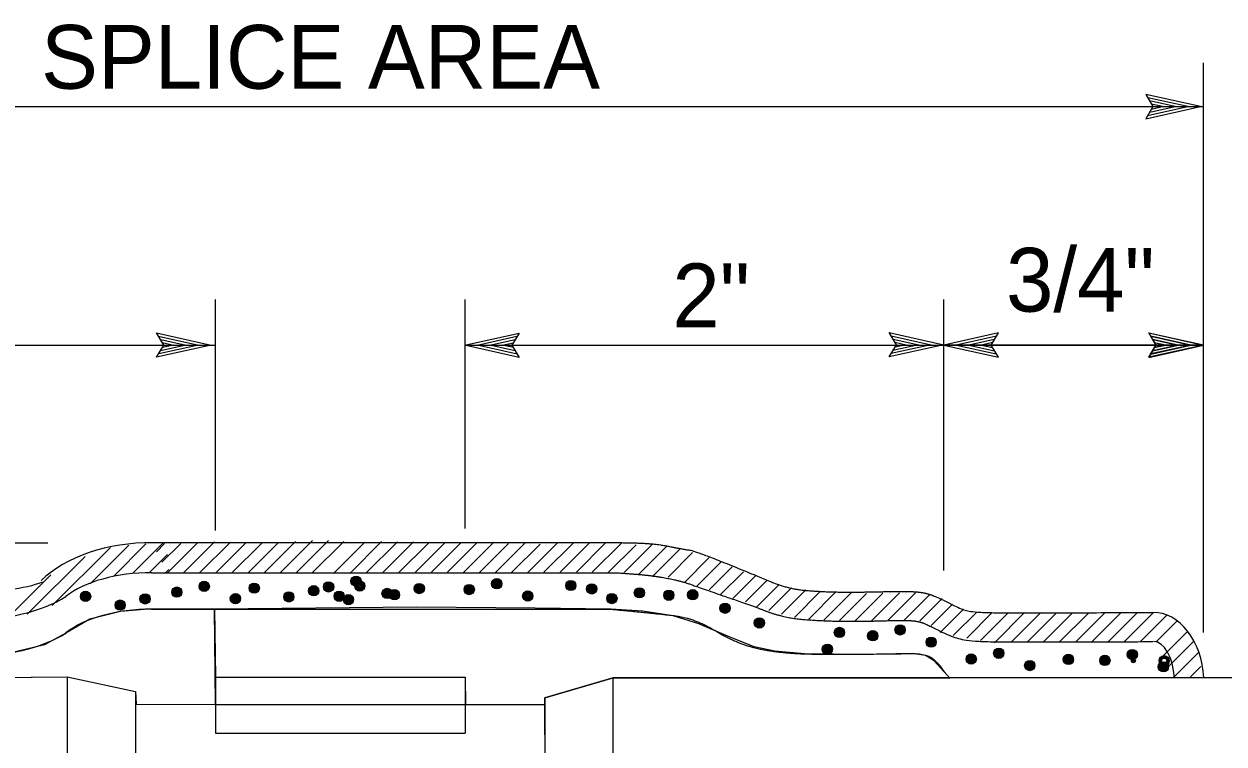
# Model space of a CAD drawing. Extents: x -893 to 867, y -474 to 712.
# Drawn here: x -375.6 to -243.8, y 520.6 to 599.7 of the extents above; entities that cross this region are included whole.
import ezdxf

# ---------------------------------------------------------------- set-up
doc = ezdxf.new("R2010")
doc.units = 0
for name, color, linetype in [('56 Stage 3 Anno', 7, 'Continuous'), ('57 Undefined', 7, 'Continuous'), ('59 Sndwall Anno', 7, 'Continuous'), ('60 Nongeo Data', 7, 'Continuous')]:
    doc.layers.add(name, color=color, linetype=linetype)

msp = doc.modelspace()

# ---------------------------------------------------------------- linework, layer by layer
at = {"layer": '56 Stage 3 Anno'}
for p, q in [((-246.06, 532.88), (-246.06, 595.45)), ((-246.39, 590.63), (-252.39, 591.96)), ((-252.39, 591.96), (-252.39, 591.96)), ((-252.39, 591.96), (-251.59, 590.63)), ((-436.89, 590.63), (-246.06, 590.63)), ((-251.59, 590.63), (-252.39, 589.29)), ((-252.39, 589.29), (-246.39, 590.63)), ((-252.18, 589.64), (-247.77, 590.62)), ((-247.78, 590.63), (-252.16, 591.6)), ((-249.16, 590.62), (-251.98, 591.25)), ((-251.94, 590), (-249.16, 590.62)), ((-251.77, 590.35), (-250.54, 590.62)), ((-250.54, 590.62), (-251.75, 590.89)), ((-246.39, 590.63), (-246.39, 590.63)), ((-252.39, 589.29), (-252.39, 589.29)), ((-354.56, 544.09), (-354.56, 569.43)), ((-327.14, 544.31), (-327.14, 569.43)), ((-274.57, 539.68), (-274.57, 569.43)), ((-360.21, 564.43), (-361.01, 565.77)), ((-361.01, 565.77), (-361.01, 565.77)), ((-361.01, 565.77), (-355.01, 564.43)), ((-360.79, 565.42), (-356.39, 564.44)), ((-327.2, 564.43), (-321.2, 565.76)), ((-325.81, 564.44), (-321.44, 565.41)), ((-321.2, 565.76), (-322, 564.43)), ((-321.2, 565.76), (-321.2, 565.76)), ((-279.76, 564.48), (-280.56, 565.82)), ((-280.56, 565.82), (-280.56, 565.82)), ((-280.56, 565.82), (-274.56, 564.48)), ((-280.35, 565.46), (-275.94, 564.48)), ((-268.57, 565.77), (-274.57, 564.43)), ((-268.79, 565.42), (-273.19, 564.44)), ((-269.37, 564.43), (-268.57, 565.77)), ((-268.57, 565.77), (-268.57, 565.77)), ((-251.26, 564.43), (-252.06, 565.77)), ((-252.06, 565.77), (-252.06, 565.77)), ((-252.06, 565.77), (-246.06, 564.43)), ((-246.06, 564.43), (-252.06, 565.76)), ((-252.06, 565.76), (-252.06, 565.76)), ((-252.06, 565.76), (-251.26, 564.43)), ((-251.84, 565.42), (-247.44, 564.44)), ((-247.45, 564.44), (-251.82, 565.41)), ((-408.38, 564.43), (-354.56, 564.43)), ((-355.01, 564.43), (-361.01, 563.1)), ((-361.01, 563.1), (-360.21, 564.43)), ((-356.4, 564.43), (-360.77, 563.46)), ((-357.77, 564.44), (-360.59, 563.81)), ((-360.56, 565.06), (-357.77, 564.44)), ((-360.38, 564.71), (-359.15, 564.44)), ((-359.15, 564.44), (-360.36, 564.17)), ((-355.01, 564.43), (-355.01, 564.43)), ((-321.2, 563.09), (-327.2, 564.43)), ((-327.2, 564.43), (-327.2, 564.43)), ((-327.14, 564.43), (-275.45, 564.43)), ((-321.42, 563.45), (-325.82, 564.43)), ((-324.44, 564.43), (-321.62, 565.06)), ((-321.65, 563.81), (-324.44, 564.43)), ((-323.06, 564.43), (-321.85, 564.7)), ((-321.83, 564.16), (-323.06, 564.43)), ((-322, 564.43), (-321.2, 563.09)), ((-274.56, 564.48), (-280.56, 563.15)), ((-280.56, 563.15), (-279.76, 564.48)), ((-275.95, 564.47), (-280.33, 563.51)), ((-277.32, 564.48), (-280.15, 563.85)), ((-280.11, 565.1), (-277.32, 564.48)), ((-279.94, 564.75), (-278.71, 564.48)), ((-278.71, 564.48), (-279.91, 564.21)), ((-275.45, 564.43), (-246.06, 564.43)), ((-246.06, 564.43), (-274.57, 564.43)), ((-274.57, 564.43), (-274.57, 564.43)), ((-274.57, 564.43), (-268.57, 563.1)), ((-274.56, 564.48), (-274.56, 564.48)), ((-273.18, 564.43), (-268.8, 563.46)), ((-269.02, 565.06), (-271.81, 564.44)), ((-271.81, 564.44), (-268.98, 563.81)), ((-269.2, 564.71), (-270.42, 564.44)), ((-270.42, 564.44), (-269.22, 564.17)), ((-268.57, 563.1), (-269.37, 564.43)), ((-246.06, 564.43), (-252.06, 563.1)), ((-252.06, 563.1), (-251.26, 564.43)), ((-251.26, 564.43), (-252.06, 563.09)), ((-252.06, 563.09), (-246.06, 564.43)), ((-251.84, 563.45), (-247.44, 564.43)), ((-247.45, 564.43), (-251.82, 563.46)), ((-248.82, 564.43), (-251.65, 565.06)), ((-248.82, 564.44), (-251.65, 563.81)), ((-251.61, 565.06), (-248.82, 564.44)), ((-251.61, 563.81), (-248.82, 564.43)), ((-251.43, 564.71), (-250.2, 564.44)), ((-251.43, 564.16), (-250.2, 564.43)), ((-250.2, 564.43), (-251.41, 564.7)), ((-250.2, 564.44), (-251.41, 564.17)), ((-246.06, 564.43), (-246.06, 564.43)), ((-246.06, 564.43), (-246.06, 564.43)), ((-361.01, 563.1), (-361.01, 563.1)), ((-321.2, 563.09), (-321.2, 563.09)), ((-280.56, 563.15), (-280.56, 563.15)), ((-268.57, 563.1), (-268.57, 563.1)), ((-252.06, 563.1), (-252.06, 563.1)), ((-252.06, 563.09), (-252.06, 563.09)), ((-432.42, 542.72), (-372.94, 542.72))]:
    msp.add_line(p, q, dxfattribs=at)
at = {"layer": '59 Sndwall Anno'}
for centre, radius in [((-339.11, 538.51), 0.564), ((-339.11, 538.51), 0.497), ((-358.79, 537.31), 0.564), ((-358.79, 537.31), 0.497), ((-358.79, 537.31), 0.429), ((-358.79, 537.31), 0.361), ((-355.78, 537.94), 0.564), ((-355.78, 537.94), 0.497), ((-355.78, 537.94), 0.429), ((-355.78, 537.94), 0.361), ((-355.78, 537.94), 0.294), ((-355.78, 537.94), 0.226), ((-355.78, 537.94), 0.158), ((-355.78, 537.94), 0.0677), ((-350.29, 537.74), 0.564), ((-350.29, 537.74), 0.497), ((-350.29, 537.74), 0.429), ((-350.29, 537.74), 0.361), ((-350.29, 537.74), 0.294), ((-350.29, 537.74), 0.226), ((-350.29, 537.74), 0.158), ((-350.29, 537.74), 0.0677), ((-343.76, 537.46), 0.564), ((-343.76, 537.46), 0.497), ((-343.76, 537.46), 0.429), ((-343.76, 537.46), 0.361), ((-343.76, 537.46), 0.294), ((-343.76, 537.46), 0.226), ((-342.12, 537.88), 0.564), ((-342.12, 537.88), 0.497), ((-342.12, 537.88), 0.429), ((-342.12, 537.88), 0.361), ((-342.12, 537.88), 0.294), ((-342.12, 537.88), 0.226), ((-342.12, 537.88), 0.158), ((-342.12, 537.88), 0.0677), ((-339.11, 538.51), 0.429), ((-339.11, 538.51), 0.361), ((-339.11, 538.51), 0.294), ((-339.11, 538.51), 0.226), ((-339.11, 538.51), 0.158), ((-338.69, 537.98), 0.564), ((-338.69, 537.98), 0.497), ((-339.11, 538.51), 0.0677), ((-338.69, 537.98), 0.429), ((-338.69, 537.98), 0.361), ((-338.69, 537.98), 0.294), ((-338.69, 537.98), 0.226), ((-338.69, 537.98), 0.158), ((-338.69, 537.98), 0.0677), ((-335.7, 537.16), 0.564), ((-332.16, 537.7), 0.564), ((-332.16, 537.7), 0.497), ((-332.16, 537.7), 0.429), ((-332.16, 537.7), 0.361), ((-332.16, 537.7), 0.294), ((-332.16, 537.7), 0.226), ((-332.16, 537.7), 0.158), ((-332.16, 537.7), 0.0677), ((-326.68, 537.59), 0.564), ((-326.68, 537.59), 0.497), ((-326.68, 537.59), 0.429), ((-326.68, 537.59), 0.361), ((-326.68, 537.59), 0.294), ((-326.68, 537.59), 0.226), ((-326.68, 537.59), 0.158), ((-323.66, 538.23), 0.564), ((-323.66, 538.23), 0.497), ((-323.66, 538.23), 0.429), ((-323.66, 538.23), 0.361), ((-323.66, 538.23), 0.294), ((-323.66, 538.23), 0.226), ((-323.66, 538.23), 0.158), ((-323.66, 538.23), 0.0677), ((-315.52, 538.03), 0.564), ((-315.52, 538.03), 0.497), ((-315.52, 538.03), 0.429), ((-315.52, 538.03), 0.361), ((-315.52, 538.03), 0.294), ((-315.52, 538.03), 0.226), ((-315.52, 538.03), 0.158), ((-315.52, 538.03), 0.0677), ((-313.23, 537.66), 0.564), ((-313.23, 537.66), 0.497), ((-313.23, 537.66), 0.429), ((-313.23, 537.66), 0.361), ((-313.23, 537.66), 0.294), ((-313.23, 537.66), 0.226), ((-313.23, 537.66), 0.158), ((-313.23, 537.66), 0.0677), ((-307.99, 537.23), 0.564), ((-307.99, 537.23), 0.497), ((-368.81, 536.84), 0.564), ((-368.81, 536.84), 0.497), ((-368.81, 536.84), 0.429), ((-368.81, 536.84), 0.361), ((-368.81, 536.84), 0.294), ((-368.81, 536.84), 0.226), ((-368.81, 536.84), 0.158), ((-368.81, 536.84), 0.0677), ((-365.01, 535.88), 0.564), ((-365.01, 535.88), 0.497), ((-362.28, 536.56), 0.564), ((-362.28, 536.56), 0.497), ((-362.28, 536.56), 0.429), ((-362.28, 536.56), 0.361), ((-362.28, 536.56), 0.294), ((-362.28, 536.56), 0.226), ((-362.28, 536.56), 0.158), ((-362.28, 536.56), 0.0677), ((-358.79, 537.31), 0.294), ((-358.79, 537.31), 0.226), ((-358.79, 537.31), 0.158), ((-358.79, 537.31), 0.0677), ((-352.36, 536.59), 0.564), ((-352.36, 536.59), 0.497), ((-352.36, 536.59), 0.429), ((-352.36, 536.59), 0.361), ((-352.36, 536.59), 0.294), ((-352.36, 536.59), 0.226), ((-352.36, 536.59), 0.158), ((-352.36, 536.59), 0.0677), ((-346.49, 536.78), 0.564), ((-346.49, 536.78), 0.497), ((-346.49, 536.78), 0.429), ((-346.49, 536.78), 0.361), ((-346.49, 536.78), 0.294), ((-346.49, 536.78), 0.226), ((-346.49, 536.78), 0.158), ((-346.49, 536.78), 0.0677), ((-343.76, 537.46), 0.158), ((-343.76, 537.46), 0.0677), ((-340.96, 536.85), 0.564), ((-340.96, 536.85), 0.497), ((-340.96, 536.85), 0.429), ((-340.96, 536.85), 0.361), ((-340.96, 536.85), 0.294), ((-340.96, 536.85), 0.226), ((-340.96, 536.85), 0.158), ((-340.96, 536.85), 0.0677), ((-339.94, 536.48), 0.564), ((-339.94, 536.48), 0.497), ((-339.94, 536.48), 0.429), ((-339.94, 536.48), 0.361), ((-339.94, 536.48), 0.294), ((-339.94, 536.48), 0.226), ((-339.94, 536.48), 0.158), ((-339.94, 536.48), 0.0677), ((-335.7, 537.16), 0.497), ((-335.7, 537.16), 0.429), ((-335.7, 537.16), 0.361), ((-335.7, 537.16), 0.294), ((-335.7, 537.16), 0.226), ((-335.7, 537.16), 0.158), ((-335.7, 537.16), 0.0677), ((-334.89, 537.02), 0.564), ((-334.89, 537.02), 0.497), ((-334.89, 537.02), 0.429), ((-334.89, 537.02), 0.361), ((-334.89, 537.02), 0.294), ((-334.89, 537.02), 0.226), ((-334.89, 537.02), 0.158), ((-334.89, 537.02), 0.0677), ((-326.68, 537.59), 0.0677), ((-320.25, 536.88), 0.564), ((-320.25, 536.88), 0.497), ((-320.25, 536.88), 0.429), ((-320.25, 536.88), 0.361), ((-320.25, 536.88), 0.294), ((-320.25, 536.88), 0.226), ((-320.25, 536.88), 0.158), ((-320.25, 536.88), 0.0677), ((-311.01, 536.6), 0.564), ((-311.01, 536.6), 0.497), ((-311.01, 536.6), 0.429), ((-311.01, 536.6), 0.361), ((-311.01, 536.6), 0.294), ((-311.01, 536.6), 0.226), ((-311.01, 536.6), 0.158), ((-311.01, 536.6), 0.0677), ((-307.99, 537.23), 0.429), ((-307.99, 537.23), 0.361), ((-307.99, 537.23), 0.294), ((-307.99, 537.23), 0.226), ((-307.99, 537.23), 0.158), ((-307.99, 537.23), 0.0677), ((-304.76, 536.96), 0.564), ((-304.76, 536.96), 0.497), ((-304.76, 536.96), 0.429), ((-304.76, 536.96), 0.361), ((-304.76, 536.96), 0.294), ((-304.76, 536.96), 0.226), ((-304.76, 536.96), 0.158), ((-304.76, 536.96), 0.0677), ((-302.14, 537.02), 0.564), ((-302.14, 537.02), 0.497), ((-302.14, 537.02), 0.429), ((-302.14, 537.02), 0.361), ((-302.14, 537.02), 0.294), ((-302.14, 537.02), 0.226), ((-302.14, 537.02), 0.158), ((-302.14, 537.02), 0.0677), ((-365.01, 535.88), 0.429), ((-365.01, 535.88), 0.361), ((-365.01, 535.88), 0.294), ((-365.01, 535.88), 0.226), ((-365.01, 535.88), 0.158), ((-365.01, 535.88), 0.0677), ((-298.59, 535.54), 0.564), ((-298.59, 535.54), 0.497), ((-298.59, 535.54), 0.429), ((-298.59, 535.54), 0.361), ((-298.59, 535.54), 0.294), ((-298.59, 535.54), 0.226), ((-298.59, 535.54), 0.158), ((-298.59, 535.54), 0.0677), ((-294.82, 533.92), 0.564), ((-294.82, 533.92), 0.497), ((-294.82, 533.92), 0.429), ((-294.82, 533.92), 0.361), ((-294.82, 533.92), 0.294), ((-294.82, 533.92), 0.226), ((-294.82, 533.92), 0.158), ((-294.82, 533.92), 0.0677), ((-279.36, 533.16), 0.564), ((-286.02, 532.88), 0.564), ((-286.02, 532.88), 0.497), ((-286.02, 532.88), 0.429), ((-286.02, 532.88), 0.361), ((-286.02, 532.88), 0.294), ((-286.02, 532.88), 0.226), ((-286.02, 532.88), 0.158), ((-286.02, 532.88), 0.0677), ((-282.37, 532.52), 0.564), ((-282.37, 532.52), 0.497), ((-282.37, 532.52), 0.429), ((-282.37, 532.52), 0.361), ((-282.37, 532.52), 0.294), ((-282.37, 532.52), 0.226), ((-282.37, 532.52), 0.158), ((-282.37, 532.52), 0.0677), ((-279.36, 533.16), 0.497), ((-279.36, 533.16), 0.429), ((-279.36, 533.16), 0.361), ((-279.36, 533.16), 0.294), ((-279.36, 533.16), 0.226), ((-279.36, 533.16), 0.158), ((-279.36, 533.16), 0.0677), ((-287.35, 531.03), 0.564), ((-287.35, 531.03), 0.497), ((-287.35, 531.03), 0.429), ((-287.35, 531.03), 0.361), ((-287.35, 531.03), 0.294), ((-287.35, 531.03), 0.226), ((-287.35, 531.03), 0.158), ((-287.35, 531.03), 0.0677), ((-275.95, 531.81), 0.564), ((-275.95, 531.81), 0.497), ((-275.95, 531.81), 0.429), ((-275.95, 531.81), 0.361), ((-275.95, 531.81), 0.294), ((-275.95, 531.81), 0.226), ((-275.95, 531.81), 0.158), ((-275.95, 531.81), 0.0677), ((-268.53, 530.59), 0.564), ((-268.53, 530.59), 0.497), ((-271.55, 529.96), 0.564), ((-271.55, 529.96), 0.497), ((-271.55, 529.96), 0.429), ((-271.55, 529.96), 0.361), ((-271.55, 529.96), 0.294), ((-271.55, 529.96), 0.226), ((-271.55, 529.96), 0.158), ((-271.55, 529.96), 0.0677), ((-268.53, 530.59), 0.429), ((-268.53, 530.59), 0.361), ((-268.53, 530.59), 0.294), ((-268.53, 530.59), 0.226), ((-268.53, 530.59), 0.158), ((-268.53, 530.59), 0.0677), ((-265.12, 529.24), 0.564), ((-260.88, 529.92), 0.564), ((-260.88, 529.92), 0.497), ((-260.88, 529.92), 0.429), ((-260.88, 529.92), 0.361), ((-260.88, 529.92), 0.294), ((-260.88, 529.92), 0.226), ((-260.88, 529.92), 0.158), ((-260.88, 529.92), 0.0677), ((-256.87, 529.81), 0.564), ((-256.87, 529.81), 0.497), ((-256.87, 529.81), 0.429), ((-256.87, 529.81), 0.361), ((-256.87, 529.81), 0.294), ((-256.87, 529.81), 0.226), ((-256.87, 529.81), 0.158), ((-256.87, 529.81), 0.0677), ((-253.86, 530.45), 0.564), ((-253.86, 530.45), 0.497), ((-253.86, 530.45), 0.429), ((-253.86, 530.45), 0.361), ((-253.86, 530.45), 0.294), ((-253.86, 530.45), 0.226), ((-253.86, 530.45), 0.158), ((-253.74, 529.77), 0.226), ((-253.86, 530.45), 0.0677), ((-253.74, 529.77), 0.158), ((-253.74, 529.77), 0.0677), ((-250.36, 529.77), 0.564), ((-250.36, 529.77), 0.497), ((-250.36, 529.77), 0.429), ((-250.36, 529.77), 0.361), ((-250.36, 529.77), 0.294), ((-265.12, 529.24), 0.497), ((-265.12, 529.24), 0.429), ((-265.12, 529.24), 0.361), ((-265.12, 529.24), 0.294), ((-265.12, 529.24), 0.226), ((-265.12, 529.24), 0.158), ((-265.12, 529.24), 0.0677), ((-250.45, 529.1), 0.564), ((-250.45, 529.1), 0.497), ((-250.45, 529.1), 0.429), ((-250.45, 529.1), 0.361), ((-250.45, 529.1), 0.294), ((-250.45, 529.1), 0.226), ((-250.45, 529.1), 0.158), ((-250.45, 529.1), 0.0677)]:
    msp.add_circle(centre, radius, dxfattribs=at)
at = {"layer": '60 Nongeo Data'}
for p, q in [((-347.49, 539.38), (-343.9, 542.97)), ((-345.73, 539.37), (-342.13, 542.97)), ((-372.47, 535.84), (-366.09, 542.22)), ((-368.32, 538.22), (-364.06, 542.48)), ((-365.76, 539.02), (-362.18, 542.6)), ((-363.57, 539.44), (-360.3, 542.71)), ((-361.56, 542.74), (-310.18, 542.74)), ((-361.04, 541.74), (-360.15, 542.63)), ((-360.43, 540.58), (-358.35, 542.66)), ((-359.82, 539.42), (-356.49, 542.75)), ((-358.06, 539.41), (-354.64, 542.84)), ((-356.3, 539.41), (-352.9, 542.81)), ((-354.54, 539.4), (-351.19, 542.75)), ((-352.78, 539.4), (-349.47, 542.7)), ((-351.01, 539.39), (-347.64, 542.76)), ((-349.25, 539.38), (-345.77, 542.87)), ((-343.97, 539.37), (-340.46, 542.87)), ((-341.58, 539.35), (-338.13, 542.79)), ((-339.8, 539.36), (-336.31, 542.85)), ((-338.02, 539.37), (-334.56, 542.83)), ((-336.25, 539.38), (-332.8, 542.82)), ((-334.47, 539.39), (-331.05, 542.8)), ((-332.69, 539.4), (-329.3, 542.79)), ((-330.91, 539.41), (-327.55, 542.77)), ((-329.13, 539.42), (-325.76, 542.79)), ((-327.36, 539.43), (-323.97, 542.81)), ((-325.58, 539.44), (-322.35, 542.66)), ((-323.8, 539.45), (-320.56, 542.68)), ((-322.02, 539.46), (-318.89, 542.59)), ((-320.24, 539.47), (-317.03, 542.69)), ((-318.47, 539.48), (-315.18, 542.76)), ((-316.69, 539.49), (-313.47, 542.71)), ((-314.91, 539.5), (-311.7, 542.71)), ((-313.16, 539.49), (-309.93, 542.71)), ((-311.42, 539.45), (-308.36, 542.51)), ((-309.66, 539.45), (-306.58, 542.53)), ((-308.04, 539.29), (-304.95, 542.39)), ((-306.56, 539.01), (-303.46, 542.11)), ((-304.85, 538.96), (-302.16, 541.64)), ((-375.21, 534.87), (-368.87, 541.21)), ((-361.81, 539.44), (-359.82, 541.42)), ((-303.05, 538.36), (-300.32, 541.09)), ((-301.71, 537.94), (-299.01, 540.63)), ((-377.21, 534.64), (-372.64, 539.21)), ((-361.56, 539.43), (-310.61, 539.43)), ((-360.04, 539.44), (-359.67, 539.8)), ((-300.32, 537.55), (-297.8, 540.08)), ((-299.07, 537.04), (-296.56, 539.54)), ((-297.73, 536.6), (-295.16, 539.18)), ((-296.34, 536.23), (-293.95, 538.63)), ((-295.14, 535.66), (-292.65, 538.15)), ((-293.77, 535.27), (-291.28, 537.76)), ((-292.37, 534.9), (-289.72, 537.55)), ((-290.97, 534.53), (-288.09, 537.41)), ((-289.4, 534.33), (-286.42, 537.32)), ((-287.72, 534.24), (-284.74, 537.23)), ((-286.01, 534.19), (-283.05, 537.15)), ((-284.28, 534.15), (-281.24, 537.19)), ((-282.52, 534.14), (-279.44, 537.23)), ((-280.72, 534.18), (-277.67, 537.23)), ((-278.92, 534.21), (-276.12, 537)), ((-277.21, 534.15), (-274.74, 536.62)), ((-361.56, 535.43), (-311.14, 535.43)), ((-275.94, 533.65), (-273.6, 535.99)), ((-274.96, 532.87), (-272.39, 535.43)), ((-273.52, 532.53), (-270.94, 535.11)), ((-272.04, 532.25), (-269.24, 535.05)), ((-270.53, 531.99), (-267.47, 535.05)), ((-269, 531.75), (-265.7, 535.05)), ((-267.12, 531.86), (-263.95, 535.03)), ((-256.59, 531.79), (-253.34, 535.04)), ((-254.79, 531.82), (-251.55, 535.06)), ((-265.37, 531.85), (-262.21, 535.01)), ((-263.6, 531.84), (-260.46, 534.99)), ((-261.84, 531.84), (-258.71, 534.97)), ((-260.07, 531.85), (-256.92, 534.99)), ((-258.38, 531.76), (-255.13, 535.02)), ((-253, 531.85), (-250.06, 534.78)), ((-251.23, 531.85), (-248.93, 534.15)), ((-250.96, 529.83), (-247.78, 533)), ((-250.06, 528.96), (-247.09, 531.93)), ((-249.29, 527.96), (-246.55, 530.7)), ((-247.48, 528), (-246.34, 529.14)), ((-457.28, 527.22), (-370.83, 528.01)), ((-370.83, 528.01), (-370.83, 516.99)), ((-370.83, 528.01), (-363.33, 526.41)), ((-354.56, 527.98), (-327.14, 527.98)), ((-354.56, 527.98), (-354.56, 521.81)), ((-327.14, 527.98), (-327.14, 521.81)), ((-310.87, 527.88), (-318.37, 525.68)), ((-225.52, 527.88), (-310.87, 527.88)), ((-310.87, 517.68), (-310.87, 527.88)), ((-363.33, 526.38), (-363.33, 518.74)), ((-363.26, 525), (-354.56, 524.98)), ((-354.56, 524.98), (-327.14, 524.98)), ((-318.37, 521.65), (-318.37, 525.68)), ((-318.37, 525.68), (-318.37, 519.05)), ((-354.56, 521.81), (-327.14, 521.81))]:
    msp.add_line(p, q, dxfattribs=at)
for points in [[(-363.33, 526.38), (-363.26, 525), (-354.56, 524.98), (-354.64, 535.44), (-361.91, 535.42), (-364.99, 535.19), (-368.34, 534.32), (-370.99, 532.81), (-373.32, 531.53), (-376.36, 530.78), (-381.21, 530.08), (-386.93, 530.08), (-400.01, 530.22), (-403.12, 529.91), (-406.07, 528.96), (-407.43, 528.17), (-407.81, 527.75), (-399.57, 527.8), (-386.65, 527.86), (-370.83, 528.01)], [(-354.56, 527.98), (-327.14, 527.98), (-327.09, 524.95), (-322.76, 524.98), (-318.39, 524.98), (-318.37, 525.68), (-310.87, 527.88), (-273.9, 527.87), (-274.56, 528.58), (-275.62, 529.76), (-276.56, 530.35), (-278.01, 530.56), (-283.48, 530.47), (-289.85, 530.54), (-293.12, 530.83), (-295.4, 531.29), (-298.22, 532.43), (-301.46, 533.82), (-304.3, 534.71), (-307.64, 535.2), (-311.14, 535.43), (-319.45, 535.53), (-332.45, 535.67), (-354.64, 535.44)]]:
    msp.add_lwpolyline(points, close=True, dxfattribs=at)
for centre, major_axis, ratio, start_param, end_param in [((-362.12, 534.16), (13.73, 0.42), 0.622978, 1.502723, 2.552207), ((-362.12, 534.16), (10.57, 0.32), 0.498003, 1.502723, 2.552207), ((-381.46, 539.49), (9.49, 0.22), 0.237175, 4.650303, 5.693891), ((-381.47, 539.49), (12.51, 0.29), 0.420934, 4.652051, 5.69564), ((-362.12, 530.16), (10.57, 0.32), 0.498003, 1.502723, 2.552207), ((-251.44, 527.46), (0.22, -7.61), 0.715986, 1.606319, 3.131866), ((-381.47, 535.49), (12.51, 0.29), 0.420934, 4.652051, 5.69564), ((-251.45, 527.46), (0.09, -4.41), 0.506875, 1.656744, 3.13308)]:
    msp.add_ellipse(centre, major_axis=major_axis, ratio=ratio, start_param=start_param, end_param=end_param, dxfattribs=at)
for points in [[(-310.18, 542.74), (-306.61, 542.72), (-303.34, 542.04), (-301.63, 541.81), (-293.7, 538.51)], [(-310.61, 539.43), (-307.18, 539.24), (-303.45, 538.56), (-301.2, 537.73), (-294.99, 535.59)], [(-293.7, 538.51), (-291.79, 537.67), (-287.53, 537.31), (-282.7, 537.31), (-278.67, 537.43), (-276.42, 537.23), (-274.65, 536.46), (-272.66, 535.43), (-271.13, 535.06), (-265.52, 535.02), (-251.6, 535.07)], [(-311.14, 535.43), (-305.97, 534.95), (-301.92, 534.44), (-297.21, 531.59), (-292.56, 530.59), (-286.5, 530.44), (-278.01, 530.56)], [(-294.99, 535.59), (-292.59, 534.53), (-287.66, 534.11), (-282.65, 534.11), (-278.77, 534.23), (-277.22, 534.09), (-276.03, 533.58), (-273.79, 532.41), (-271.52, 531.87), (-265.53, 531.82), (-251.59, 531.87)], [(-278.01, 530.56), (-276.31, 530.53), (-275, 529.31), (-274.56, 528.58), (-273.93, 527.89)]]:
    msp.add_open_spline(points, degree=2, dxfattribs=at)

# ---------------------------------------------------------------- texts
at = {"layer": '57 Undefined'}
for s, p in [('SPLICE AREA', (-373.7, 592.59)), ('3/4"', (-267.73, 568.11)), ('2"', (-304.37, 566.4))]:
    msp.add_text(s, height=7, dxfattribs=at).set_placement(p)

doc.saveas('drawing.dxf')
